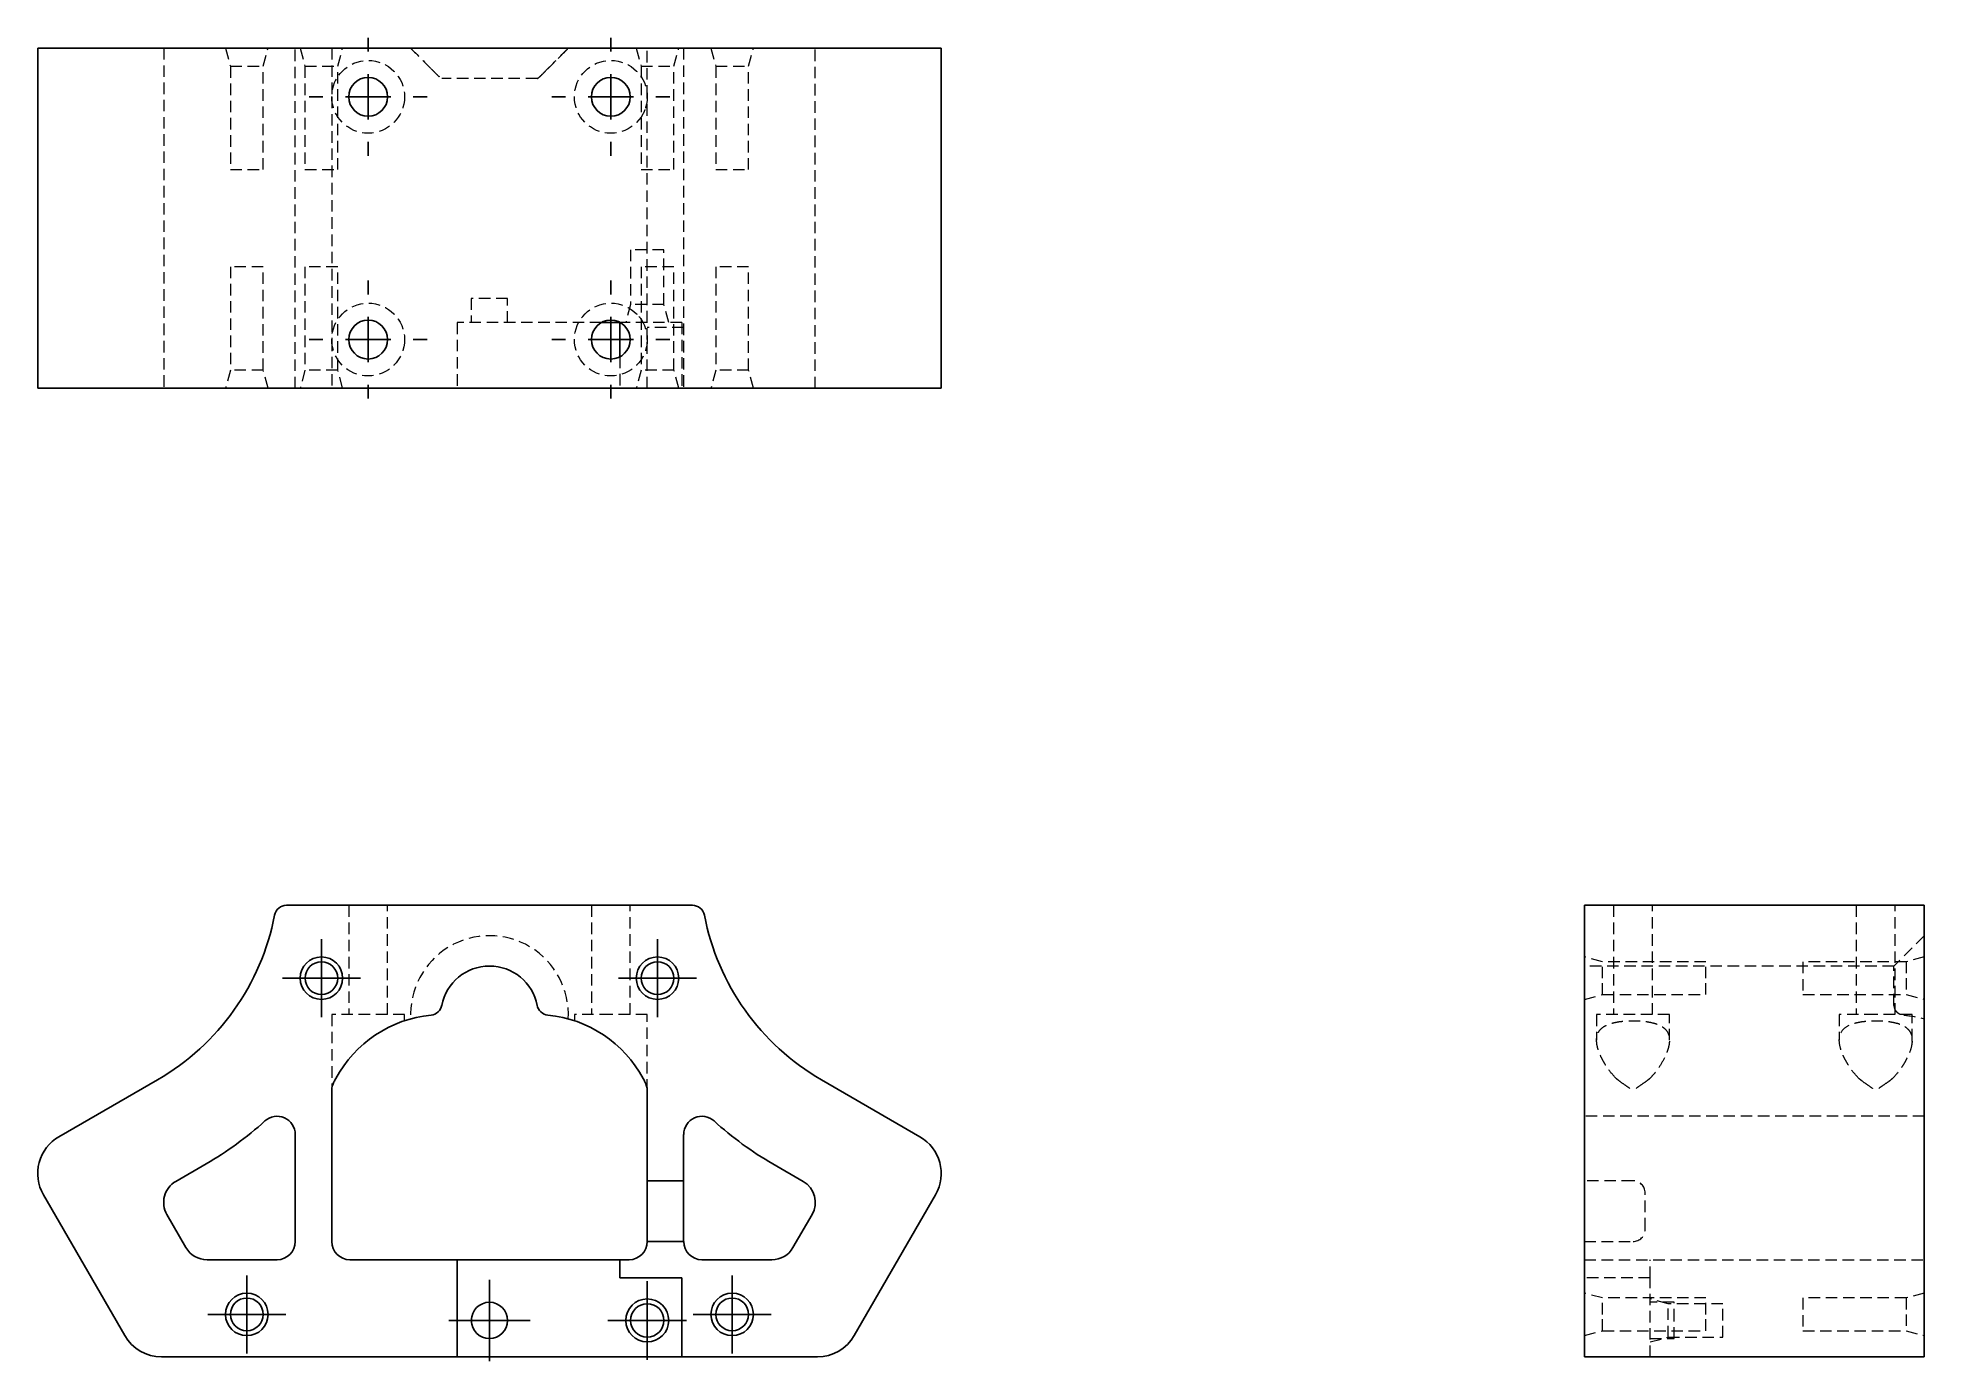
# Model space of a CAD drawing. Header units: millimetres. Extents: x 33 to 242, y 32 to 178.
import ezdxf

# ---------------------------------------------------------------- set-up
doc = ezdxf.new("R2010")
doc.units = ezdxf.units.MM
doc.linetypes.add('HIDDEN', pattern=[1.905, 1.27, -0.635])
doc.layers.add('10', color=7, linetype='Continuous')

# ---------------------------------------------------------------- blocks, each defined once
blk = doc.blocks.new('SW_CENTERMARKSYMBOL_0')
at = {"layer": '10', "color": 0}
for p, q in [((0, 2.5), (0, 4.31)), ((0, 0), (0, 2.5)), ((-2.5, 0), (-4.31, 0)), ((0, 0), (-2.5, 0)), ((0, 0), (0, -2.5)), ((0, 0), (2.5, 0)), ((2.5, 0), (4.31, 0)), ((0, -2.5), (0, -4.31))]:
    blk.add_line(p, q, dxfattribs=at)
blk = doc.blocks.new('SW_CENTERMARKSYMBOL_1')
at = {"layer": '10', "color": 0}
for p, q in [((0, 2.5), (0, 4.31)), ((0, 0), (0, 2.5)), ((-2.5, 0), (-4.31, 0)), ((0, 0), (-2.5, 0)), ((0, 0), (0, -2.5)), ((0, 0), (2.5, 0)), ((2.5, 0), (4.31, 0)), ((0, -2.5), (0, -4.31))]:
    blk.add_line(p, q, dxfattribs=at)
blk = doc.blocks.new('SW_CENTERMARKSYMBOL_2')
at = {"layer": '10', "color": 0}
for p, q in [((0, 2.5), (0, 4.31)), ((0, 0), (0, 2.5)), ((-2.5, 0), (-4.31, 0)), ((0, 0), (-2.5, 0)), ((0, 0), (0, -2.5)), ((0, 0), (2.5, 0)), ((2.5, 0), (4.31, 0)), ((0, -2.5), (0, -4.31))]:
    blk.add_line(p, q, dxfattribs=at)
blk = doc.blocks.new('SW_CENTERMARKSYMBOL_3')
at = {"layer": '10', "color": 0}
for p, q in [((0, 2.5), (0, 4.31)), ((0, 0), (0, 2.5)), ((-2.5, 0), (-4.31, 0)), ((0, 0), (-2.5, 0)), ((0, 0), (0, -2.5)), ((0, 0), (2.5, 0)), ((2.5, 0), (4.31, 0)), ((0, -2.5), (0, -4.31))]:
    blk.add_line(p, q, dxfattribs=at)
blk = doc.blocks.new('SW_CENTERMARKSYMBOL_4')
at = {"layer": '10', "color": 0}
for p, q in [((0, 2.5), (0, 4.51)), ((0, 0), (0, 2.5)), ((-2.5, 0), (-4.51, 0)), ((0, 0), (-2.5, 0)), ((0, 0), (0, -2.5)), ((0, 0), (2.5, 0)), ((2.5, 0), (4.51, 0)), ((0, -2.5), (0, -4.51))]:
    blk.add_line(p, q, dxfattribs=at)
blk = doc.blocks.new('SW_CENTERMARKSYMBOL_5')
at = {"layer": '10', "color": 0}
for p, q in [((0, 2.5), (0, 4.35)), ((0, 0), (0, 2.5)), ((-2.5, 0), (-4.35, 0)), ((0, 0), (-2.5, 0)), ((0, 0), (0, -2.5)), ((0, 0), (2.5, 0)), ((2.5, 0), (4.35, 0)), ((0, -2.5), (0, -4.35))]:
    blk.add_line(p, q, dxfattribs=at)
blk = doc.blocks.new('SW_CENTERMARKSYMBOL_6')
at = {"layer": '10', "color": 0}
for p, q in [((0, 5), (0, 6.53)), ((0, 0), (0, 2.5)), ((-5, 0), (-6.53, 0)), ((0, 0), (-2.5, 0)), ((0, 0), (0, -2.5)), ((0, 0), (2.5, 0)), ((5, 0), (6.53, 0)), ((0, -5), (0, -6.53))]:
    blk.add_line(p, q, dxfattribs=at)
blk = doc.blocks.new('SW_CENTERMARKSYMBOL_7')
at = {"layer": '10', "color": 0}
for p, q in [((0, 5), (0, 6.53)), ((0, 0), (0, 2.5)), ((-5, 0), (-6.53, 0)), ((0, 0), (-2.5, 0)), ((0, 0), (0, -2.5)), ((0, 0), (2.5, 0)), ((5, 0), (6.53, 0)), ((0, -5), (0, -6.53))]:
    blk.add_line(p, q, dxfattribs=at)
blk = doc.blocks.new('SW_CENTERMARKSYMBOL_8')
at = {"layer": '10', "color": 0}
for p, q in [((0, 5), (0, 6.53)), ((0, 0), (0, 2.5)), ((-5, 0), (-6.53, 0)), ((0, 0), (-2.5, 0)), ((0, 0), (0, -2.5)), ((0, 0), (2.5, 0)), ((5, 0), (6.53, 0)), ((0, -5), (0, -6.53))]:
    blk.add_line(p, q, dxfattribs=at)
blk = doc.blocks.new('SW_CENTERMARKSYMBOL_9')
at = {"layer": '10', "color": 0}
for p, q in [((0, 5), (0, 6.53)), ((0, 0), (0, 2.5)), ((-5, 0), (-6.53, 0)), ((0, 0), (-2.5, 0)), ((0, 0), (0, -2.5)), ((0, 0), (2.5, 0)), ((5, 0), (6.53, 0)), ((0, -5), (0, -6.53))]:
    blk.add_line(p, q, dxfattribs=at)

msp = doc.modelspace()

# ---------------------------------------------------------------- linework, layer by layer
at = {"color": 7, "linetype": 'Continuous', "lineweight": 25}
for p, q in [((33, 176.81), (33, 139.19)), ((33, 176.81), (35.35, 176.81)), ((35.35, 176.81), (46.26, 176.81)), ((46.26, 176.81), (59.21, 176.81)), ((59.21, 176.81), (60.53, 176.81)), ((60.53, 176.81), (105.47, 176.81)), ((105.47, 176.81), (106.79, 176.81)), ((106.79, 176.81), (119.74, 176.81)), ((119.74, 176.81), (130.65, 176.81)), ((130.65, 176.81), (133, 176.81)), ((133, 139.19), (133, 176.81)), ((97.44, 146.45), (95.39, 146.45)), ((97.44, 146.45), (97.44, 142.67)), ((35.35, 139.19), (33, 139.19)), ((35.35, 139.19), (46.26, 139.19)), ((46.26, 139.19), (59.21, 139.19)), ((60.53, 139.19), (59.21, 139.19)), ((60.53, 139.19), (105.47, 139.19)), ((106.79, 139.19), (105.47, 139.19)), ((106.79, 139.19), (119.74, 139.19)), ((119.74, 139.19), (130.65, 139.19)), ((133, 139.19), (130.65, 139.19)), ((60.53, 81.98), (105.47, 81.98)), ((204.19, 81.98), (241.81, 81.98)), ((204.19, 80.89), (204.19, 81.98)), ((241.81, 81.98), (241.81, 80.89)), ((204.19, 80.89), (204.19, 62.68)), ((241.81, 80.89), (241.81, 62.68)), ((35.35, 56.38), (46.26, 62.68)), ((119.74, 62.68), (130.65, 56.38)), ((204.19, 62.68), (204.19, 56.38)), ((241.81, 62.68), (241.81, 56.38)), ((65.54, 44.78), (65.54, 61.48)), ((100.46, 61.48), (100.46, 51.5)), ((61.51, 56.63), (61.51, 44.78)), ((104.49, 51.5), (104.49, 56.63)), ((204.19, 49.96), (204.19, 56.38)), ((241.81, 56.38), (241.81, 49.96)), ((48.28, 51.44), (51.64, 53.37)), ((114.36, 53.37), (117.72, 51.44)), ((104.49, 51.5), (100.46, 51.5)), ((100.46, 50.16), (100.46, 51.5)), ((100.46, 50.16), (100.46, 46.13)), ((104.49, 51.5), (104.49, 50.16)), ((104.49, 46.13), (104.49, 50.16)), ((42.63, 34.37), (33.63, 49.96)), ((132.37, 49.96), (123.37, 34.37)), ((204.19, 49.96), (204.19, 34.37)), ((241.81, 49.96), (241.81, 34.37)), ((49.41, 44.11), (47.3, 47.77)), ((100.46, 44.78), (100.46, 46.13)), ((104.49, 46.13), (104.49, 44.78)), ((118.7, 47.77), (116.59, 44.11)), ((100.46, 44.78), (104.49, 44.78)), ((59.49, 42.77), (51.74, 42.77)), ((79.44, 42.77), (67.55, 42.77)), ((79.44, 42.77), (79.44, 32.02)), ((97.44, 42.77), (79.44, 42.77)), ((98.45, 42.77), (97.44, 42.77)), ((97.44, 40.75), (97.44, 42.77)), ((114.26, 42.77), (106.51, 42.77)), ((104.29, 40.75), (97.44, 40.75)), ((104.29, 32.02), (104.29, 40.75)), ((204.19, 32.02), (204.19, 34.37)), ((241.81, 34.37), (241.81, 32.02)), ((79.44, 32.02), (46.7, 32.02)), ((79.44, 32.02), (104.29, 32.02)), ((119.3, 32.02), (104.29, 32.02)), ((241.81, 32.02), (204.19, 32.02))]:
    msp.add_line(p, q, dxfattribs=at)
at = {"color": 7, "linetype": 'HIDDEN', "lineweight": 18}
for p, q in [((46.94, 176.81), (46.94, 139.19)), ((53.78, 176.81), (54.32, 174.8)), ((57.95, 174.8), (58.49, 176.81)), ((61.51, 139.19), (61.51, 176.81)), ((62.05, 176.81), (62.58, 174.8)), ((65.54, 176.81), (65.54, 171.43)), ((66.21, 174.8), (66.75, 176.81)), ((74.27, 176.81), (76.72, 174.36)), ((89.25, 174.33), (91.73, 176.81)), ((99.25, 176.81), (99.79, 174.8)), ((100.46, 171.43), (100.46, 176.81)), ((103.42, 174.8), (103.95, 176.81)), ((104.49, 176.81), (104.49, 139.19)), ((107.51, 176.81), (108.05, 174.8)), ((111.68, 174.8), (112.22, 176.81)), ((119.06, 139.19), (119.06, 176.81)), ((54.32, 174.8), (57.95, 174.8)), ((54.32, 174.8), (54.32, 163.37)), ((57.95, 163.37), (57.95, 174.8)), ((62.58, 174.8), (66.21, 174.8)), ((62.58, 174.8), (62.58, 163.37)), ((65.98, 173.27), (66.06, 173.39)), ((66.21, 163.37), (66.21, 174.8)), ((88.28, 173.45), (77.72, 173.45)), ((99.79, 174.8), (103.42, 174.8)), ((99.79, 174.8), (99.79, 163.37)), ((103.42, 163.37), (103.42, 174.8)), ((108.05, 174.8), (111.68, 174.8)), ((108.05, 174.8), (108.05, 163.37)), ((111.68, 163.37), (111.68, 174.8)), ((65.54, 171.43), (65.54, 144.57)), ((100.46, 144.57), (100.46, 171.43)), ((54.32, 163.37), (57.95, 163.37)), ((62.58, 163.37), (66.21, 163.37)), ((99.79, 163.37), (103.42, 163.37)), ((108.05, 163.37), (111.68, 163.37)), ((57.95, 152.63), (54.32, 152.63)), ((54.32, 152.63), (54.32, 141.2)), ((57.95, 141.2), (57.95, 152.63)), ((66.21, 152.63), (62.58, 152.63)), ((62.58, 152.63), (62.58, 141.2)), ((66.21, 141.2), (66.21, 152.63)), ((102.31, 154.51), (98.62, 154.51)), ((98.62, 154.51), (98.62, 148.45)), ((103.42, 152.63), (99.79, 152.63)), ((99.79, 152.63), (99.79, 141.2)), ((102.31, 148.45), (102.31, 154.51)), ((103.42, 141.2), (103.42, 152.63)), ((111.68, 152.63), (108.05, 152.63)), ((108.05, 152.63), (108.05, 141.2)), ((111.68, 141.2), (111.68, 152.63)), ((85.01, 149.13), (80.99, 149.13)), ((80.99, 149.13), (80.99, 146.45)), ((85.01, 146.45), (85.01, 149.13)), ((98.62, 148.45), (98.08, 146.45)), ((102.31, 148.45), (98.62, 148.45)), ((102.85, 146.45), (102.31, 148.45)), ((95.39, 146.45), (79.44, 146.45)), ((79.44, 146.45), (79.44, 139.19)), ((104.29, 146.45), (97.44, 146.45)), ((104.29, 146.45), (104.29, 139.19)), ((65.54, 144.57), (65.54, 139.19)), ((104.49, 145.91), (100.46, 145.91)), ((100.46, 139.19), (100.46, 144.57)), ((97.44, 142.67), (97.44, 139.19)), ((100.02, 142.73), (99.94, 142.61)), ((54.32, 141.2), (53.78, 139.19)), ((57.95, 141.2), (54.32, 141.2)), ((58.49, 139.19), (57.95, 141.2)), ((62.58, 141.2), (62.05, 139.19)), ((66.21, 141.2), (62.58, 141.2)), ((66.75, 139.19), (66.21, 141.2)), ((99.79, 141.2), (99.25, 139.19)), ((103.42, 141.2), (99.79, 141.2)), ((103.95, 139.19), (103.42, 141.2)), ((108.05, 141.2), (107.51, 139.19)), ((111.68, 141.2), (108.05, 141.2)), ((112.22, 139.19), (111.68, 141.2)), ((67.42, 81.98), (67.42, 69.89)), ((71.72, 69.89), (71.72, 81.98)), ((94.28, 81.98), (94.28, 69.89)), ((98.58, 69.89), (98.58, 81.98)), ((207.42, 81.98), (207.42, 69.89)), ((211.72, 69.89), (211.72, 81.98)), ((234.28, 81.98), (234.28, 69.89)), ((238.58, 69.89), (238.58, 81.98)), ((241.81, 78.62), (238.45, 75.26)), ((206.2, 75.73), (204.19, 76.27)), ((238.45, 75.26), (204.19, 75.26)), ((206.2, 73.92), (206.2, 75.73)), ((217.63, 75.73), (206.2, 75.73)), ((217.63, 73.92), (217.63, 75.73)), ((228.37, 75.73), (228.37, 72.11)), ((239.8, 75.73), (228.37, 75.73)), ((238.45, 70.91), (238.45, 75.26)), ((241.81, 76.27), (239.8, 75.73)), ((239.8, 75.73), (239.8, 73.92)), ((206.2, 72.11), (206.2, 73.92)), ((217.63, 72.11), (217.63, 73.92)), ((239.8, 73.92), (239.8, 72.11)), ((204.19, 71.57), (206.2, 72.11)), ((206.2, 72.11), (217.63, 72.11)), ((228.37, 72.11), (239.8, 72.11)), ((239.8, 72.11), (241.81, 71.57)), ((73.6, 69.89), (65.54, 69.89)), ((65.54, 69.89), (65.54, 61.48)), ((73.6, 69.21), (73.6, 69.89)), ((73.6, 69.21), (73.6, 69.21)), ((96.43, 69.89), (92.4, 69.89)), ((92.4, 69.89), (92.4, 69.21)), ((100.46, 69.89), (96.43, 69.89)), ((100.46, 61.48), (100.46, 69.89)), ((213.6, 69.89), (205.54, 69.89)), ((205.54, 69.89), (205.54, 67.06)), ((213.6, 67.05), (213.6, 69.89)), ((236.43, 69.89), (232.4, 69.89)), ((232.4, 69.89), (232.4, 67.05)), ((240.46, 69.89), (236.43, 69.89)), ((240.46, 67.05), (240.46, 69.89)), ((205.54, 67.06), (205.54, 67.05)), ((213.6, 67.05), (213.6, 67.05)), ((240.45, 66.93), (240.46, 67.06)), ((241.81, 58.65), (204.19, 58.65)), ((209.57, 51.5), (204.19, 51.5)), ((210.91, 46.13), (210.91, 50.16)), ((204.19, 44.78), (209.57, 44.78)), ((204.19, 42.77), (241.81, 42.77)), ((211.45, 40.75), (211.45, 42.77)), ((211.45, 40.75), (204.19, 40.75)), ((211.45, 32.02), (211.45, 40.75)), ((206.2, 38.54), (204.19, 39.07)), ((206.2, 36.72), (206.2, 38.54)), ((217.63, 38.54), (206.2, 38.54)), ((213.45, 37.9), (211.45, 38.44)), ((214.13, 38.07), (211.45, 38.07)), ((213.45, 34.2), (213.45, 37.9)), ((219.51, 37.9), (213.45, 37.9)), ((214.13, 36.05), (214.13, 38.07)), ((217.63, 36.72), (217.63, 38.54)), ((219.51, 36.05), (219.51, 37.9)), ((228.37, 38.54), (228.37, 34.91)), ((239.8, 38.54), (228.37, 38.54)), ((241.81, 39.07), (239.8, 38.54)), ((239.8, 38.54), (239.8, 36.72)), ((206.2, 34.91), (206.2, 36.72)), ((214.13, 34.04), (214.13, 36.05)), ((217.63, 34.91), (217.63, 36.72)), ((219.51, 34.2), (219.51, 36.05)), ((239.8, 36.72), (239.8, 34.91)), ((204.19, 34.37), (206.2, 34.91)), ((206.2, 34.91), (217.63, 34.91)), ((211.45, 33.67), (213.45, 34.2)), ((211.45, 34.04), (214.13, 34.04)), ((213.45, 34.2), (219.51, 34.2)), ((228.37, 34.91), (239.8, 34.91)), ((239.8, 34.91), (241.81, 34.37))]:
    msp.add_line(p, q, dxfattribs=at)
for centre in [(69.57, 171.43), (96.43, 171.43), (69.57, 144.57), (96.43, 144.57)]:
    msp.add_circle(centre, 4.03, dxfattribs=at)
at = {"color": 7, "linetype": 'Continuous', "lineweight": 25}
for centre, radius in [((69.57, 171.43), 2.15), ((96.43, 171.43), 2.15), ((69.57, 144.57), 2.15), ((96.43, 144.57), 2.15), ((64.4, 73.92), 2.35), ((64.4, 73.92), 1.81), ((101.6, 73.92), 2.35), ((101.6, 73.92), 1.81), ((56.14, 36.72), 2.35), ((56.14, 36.72), 1.81), ((83, 36.05), 2.01), ((100.46, 36.05), 2.38), ((100.46, 36.05), 1.85), ((109.86, 36.72), 2.35), ((109.86, 36.72), 1.81)]:
    msp.add_circle(centre, radius, dxfattribs=at)
for centre, radius, start, end in [((60.53, 80.64), 1.34, 90, 169.1524), ((105.47, 80.64), 1.34, 10.8476, 90), ((32.83, 85.94), 26.86, 300, 349.1524), ((133.17, 85.94), 26.86, 190.8476, 240), ((83, 69.89), 5.37, 10.9489, 169.0511), ((77.82, 56.46), 13.43, 95.4832, 151.8082), ((76.41, 71.17), 1.34, 275.4832, 349.0511), ((89.59, 71.17), 1.34, 190.9489, 264.5168), ((88.18, 56.46), 13.43, 28.1918, 84.5168), ((32.83, 80.57), 37.61, 331.1958, 331.8082), ((133.17, 80.57), 37.61, 208.1918, 208.8042), ((67.55, 61.48), 2.01, 151.1958, 180), ((98.45, 61.48), 2.01, 0, 28.8042), ((59.49, 56.63), 2.01, 0, 132.2898), ((106.51, 56.63), 2.01, 47.7102, 180), ((37.7, 52.31), 4.7, 120, 210), ((32.83, 85.94), 37.61, 300, 312.2898), ((133.17, 85.94), 37.61, 227.7102, 240), ((128.3, 52.31), 4.7, 330, 60), ((49.63, 49.11), 2.69, 120, 210), ((116.37, 49.11), 2.69, 330, 60), ((51.74, 45.45), 2.69, 210, 270), ((59.49, 44.78), 2.01, 270, 0), ((67.55, 44.78), 2.01, 180, 270), ((98.45, 44.78), 2.01, 270, 360), ((106.51, 44.78), 2.01, 180, 270), ((114.26, 45.45), 2.69, 270, 330), ((46.7, 36.72), 4.7, 210, 270), ((119.3, 36.72), 4.7, 270, 330)]:
    msp.add_arc(centre, radius, start, end, dxfattribs=at)
at = {"color": 7, "linetype": 'HIDDEN', "lineweight": 18}
for centre, radius, start, end in [((83, 69.89), 8.73, 356.8893, 183.1107), ((209.57, 50.16), 1.34, 0, 90), ((209.57, 46.13), 1.34, 270, 0)]:
    msp.add_arc(centre, radius, start, end, dxfattribs=at)
for points in [[(74.28, 176.81), (75.02, 176.05), (75.78, 175.3), (76.53, 174.54)], [(89.47, 174.54), (90.22, 175.3), (90.98, 176.05), (91.72, 176.81)], [(239.54, 69.83), (240.3, 69.76), (241.05, 69.62), (241.81, 69.42)]]:
    msp.add_open_spline(points, degree=3, dxfattribs=at)
for points, knots in [([(76.53, 174.54), (76.66, 174.42), (76.78, 174.3), (77.01, 174.06), (77.13, 173.94), (77.35, 173.73), (77.45, 173.64), (77.62, 173.49), (77.69, 173.45), (77.72, 173.45)], [0, 0, 0, 0, 0.25, 0.25, 0.5, 0.5, 0.75, 0.75, 1, 1, 1, 1]), ([(88.28, 173.45), (88.29, 173.45), (88.32, 173.46), (88.38, 173.5), (88.42, 173.53), (88.5, 173.6), (88.55, 173.64), (88.65, 173.74), (88.7, 173.79), (88.87, 173.94), (88.98, 174.06), (89.22, 174.29), (89.34, 174.42), (89.47, 174.54)], [0, 0, 0, 0, 0.125, 0.125, 0.25, 0.25, 0.375, 0.375, 0.5, 0.5, 0.75, 0.75, 1, 1, 1, 1]), ([(66.47, 168.88), (66.44, 168.9), (66.24, 169.1), (66.1, 169.37), (65.98, 169.6)], [0, 0, 0, 0, 0.136309, 1, 1, 1, 1]), ([(100.21, 170.04), (100.18, 169.96), (100.15, 169.88), (100.09, 169.74), (100.06, 169.67), (100.02, 169.6)], [0, 0, 0, 0, 0.5, 0.5, 1, 1, 1, 1]), ([(65.79, 145.96), (65.82, 146.04), (65.85, 146.12), (65.91, 146.26), (65.94, 146.33), (65.98, 146.4)], [0, 0, 0, 0, 0.5, 0.5, 1, 1, 1, 1]), ([(99.53, 147.12), (99.56, 147.1), (99.76, 146.9), (99.9, 146.63), (100.02, 146.4)], [0, 0, 0, 0, 0.136309, 1, 1, 1, 1]), ([(207.73, 62.8), (207.36, 63.16), (207.06, 63.54), (206.65, 64.12), (206.52, 64.31), (206.29, 64.7), (206.19, 64.9), (206, 65.28), (205.91, 65.47), (205.77, 65.85), (205.7, 66.04), (205.61, 66.41), (205.57, 66.58), (205.54, 66.93), (205.53, 67.1), (205.56, 67.42), (205.59, 67.57), (205.7, 67.86), (205.77, 68), (205.96, 68.25), (206.07, 68.36), (206.35, 68.57), (206.51, 68.66), (206.87, 68.83), (207.07, 68.89), (207.51, 69.01), (207.74, 69.06), (208.23, 69.14), (208.49, 69.16), (209.02, 69.2), (209.29, 69.21), (209.83, 69.21), (210.1, 69.2), (210.63, 69.16), (210.89, 69.14), (211.39, 69.06), (211.62, 69.01), (212.05, 68.9), (212.26, 68.83), (212.62, 68.66), (212.78, 68.57), (213.06, 68.36), (213.18, 68.25), (213.46, 67.87), (213.56, 67.58), (213.6, 67.1), (213.6, 66.93), (213.56, 66.58), (213.53, 66.4), (213.43, 66.04), (213.37, 65.86), (213.22, 65.48), (213.14, 65.29), (212.85, 64.71), (212.62, 64.32), (212.22, 63.73), (212.07, 63.54), (211.75, 63.16), (211.59, 62.98), (211.4, 62.8)], [0, 0, 0, 0, 0.0625, 0.0625, 0.09375, 0.09375, 0.125, 0.125, 0.15625, 0.15625, 0.1875, 0.1875, 0.21875, 0.21875, 0.25, 0.25, 0.28125, 0.28125, 0.3125, 0.3125, 0.34375, 0.34375, 0.375, 0.375, 0.40625, 0.40625, 0.4375, 0.4375, 0.46875, 0.46875, 0.5, 0.5, 0.53125, 0.53125, 0.5625, 0.5625, 0.59375, 0.59375, 0.625, 0.625, 0.65625, 0.65625, 0.6875, 0.6875, 0.75, 0.75, 0.78125, 0.78125, 0.8125, 0.8125, 0.84375, 0.84375, 0.875, 0.875, 0.9375, 0.9375, 0.96875, 0.96875, 1, 1, 1, 1]), ([(234.6, 62.8), (234.23, 63.16), (233.92, 63.54), (233.51, 64.12), (233.39, 64.31), (233.16, 64.7), (233.05, 64.9), (232.86, 65.28), (232.78, 65.47), (232.63, 65.85), (232.57, 66.04), (232.43, 66.59), (232.38, 66.93), (232.44, 67.58), (232.54, 67.87), (232.92, 68.37), (233.19, 68.58), (233.73, 68.82), (233.93, 68.89), (234.37, 69.01), (234.6, 69.06), (235.1, 69.14), (235.35, 69.16), (235.88, 69.2), (236.16, 69.21), (236.7, 69.21), (236.96, 69.2), (237.5, 69.16), (237.76, 69.14), (238.25, 69.06), (238.49, 69.01), (238.92, 68.9), (239.12, 68.83), (239.49, 68.66), (239.65, 68.57), (239.92, 68.36), (240.04, 68.25), (240.23, 67.99), (240.3, 67.86), (240.41, 67.57), (240.44, 67.41), (240.48, 66.93), (240.44, 66.59), (240.25, 65.85), (240.1, 65.48), (239.81, 64.9), (239.71, 64.71), (239.48, 64.31), (239.35, 64.12), (238.94, 63.54), (238.64, 63.16), (238.27, 62.8)], [0, 0, 0, 0, 0.0625, 0.0625, 0.09375, 0.09375, 0.125, 0.125, 0.15625, 0.15625, 0.1875, 0.1875, 0.25, 0.25, 0.3125, 0.3125, 0.375, 0.375, 0.40625, 0.40625, 0.4375, 0.4375, 0.46875, 0.46875, 0.5, 0.5, 0.53125, 0.53125, 0.5625, 0.5625, 0.59375, 0.59375, 0.625, 0.625, 0.65625, 0.65625, 0.6875, 0.6875, 0.71875, 0.71875, 0.75, 0.75, 0.8125, 0.8125, 0.875, 0.875, 0.90625, 0.90625, 0.9375, 0.9375, 1, 1, 1, 1]), ([(238.45, 70.91), (238.45, 70.82), (238.46, 70.74), (238.5, 70.58), (238.53, 70.51), (238.6, 70.37), (238.64, 70.31), (238.74, 70.2), (238.79, 70.16), (238.94, 70.03), (239.06, 69.96), (239.29, 69.87), (239.42, 69.84), (239.54, 69.83)], [0, 0, 0, 0, 0.125, 0.125, 0.25, 0.25, 0.375, 0.375, 0.5, 0.5, 0.75, 0.75, 1, 1, 1, 1]), ([(208.17, 62.45), (208.09, 62.5), (208.02, 62.56), (207.87, 62.68), (207.8, 62.74), (207.73, 62.8)], [0, 0, 0, 0, 0.5, 0.5, 1, 1, 1, 1]), ([(211.4, 62.8), (211.33, 62.74), (211.26, 62.68), (211.12, 62.56), (211.04, 62.5), (210.96, 62.45)], [0, 0, 0, 0, 0.5, 0.5, 1, 1, 1, 1]), ([(235.04, 62.45), (234.96, 62.5), (234.88, 62.56), (234.74, 62.68), (234.67, 62.74), (234.6, 62.8)], [0, 0, 0, 0, 0.5, 0.5, 1, 1, 1, 1]), ([(238.27, 62.8), (238.2, 62.74), (238.13, 62.68), (237.98, 62.56), (237.91, 62.5), (237.83, 62.45)], [0, 0, 0, 0, 0.5, 0.5, 1, 1, 1, 1]), ([(208.17, 62.45), (208.4, 62.3), (208.63, 62.14), (208.98, 61.89), (209.1, 61.81), (209.33, 61.65), (209.45, 61.56), (209.57, 61.48)], [0, 0, 0, 0, 0.5, 0.5, 0.75, 0.75, 1, 1, 1, 1]), ([(210.96, 62.45), (210.73, 62.3), (210.5, 62.14), (210.15, 61.89), (210.04, 61.81), (209.8, 61.65), (209.68, 61.56), (209.57, 61.48)], [0, 0, 0, 0, 0.5, 0.5, 0.75, 0.75, 1, 1, 1, 1]), ([(235.04, 62.45), (235.27, 62.3), (235.5, 62.14), (235.85, 61.89), (235.96, 61.81), (236.2, 61.65), (236.32, 61.56), (236.43, 61.48)], [0, 0, 0, 0, 0.5, 0.5, 0.75, 0.75, 1, 1, 1, 1]), ([(237.83, 62.45), (237.6, 62.3), (237.37, 62.14), (237.02, 61.89), (236.9, 61.81), (236.67, 61.65), (236.55, 61.56), (236.43, 61.48)], [0, 0, 0, 0, 0.5, 0.5, 0.75, 0.75, 1, 1, 1, 1])]:
    msp.add_open_spline(points, degree=3, knots=knots, dxfattribs=at)

# ---------------------------------------------------------------- block references
at = {"layer": '10'}
for name, p in [('SW_CENTERMARKSYMBOL_6', (69.57, 171.43)), ('SW_CENTERMARKSYMBOL_9', (96.43, 171.43)), ('SW_CENTERMARKSYMBOL_7', (69.57, 144.57)), ('SW_CENTERMARKSYMBOL_8', (96.43, 144.57)), ('SW_CENTERMARKSYMBOL_1', (64.4, 73.92)), ('SW_CENTERMARKSYMBOL_0', (101.6, 73.92)), ('SW_CENTERMARKSYMBOL_3', (56.14, 36.72)), ('SW_CENTERMARKSYMBOL_4', (83, 36.05)), ('SW_CENTERMARKSYMBOL_5', (100.46, 36.05)), ('SW_CENTERMARKSYMBOL_2', (109.86, 36.72))]:
    msp.add_blockref(name, p, dxfattribs=at)

doc.saveas('drawing.dxf')
